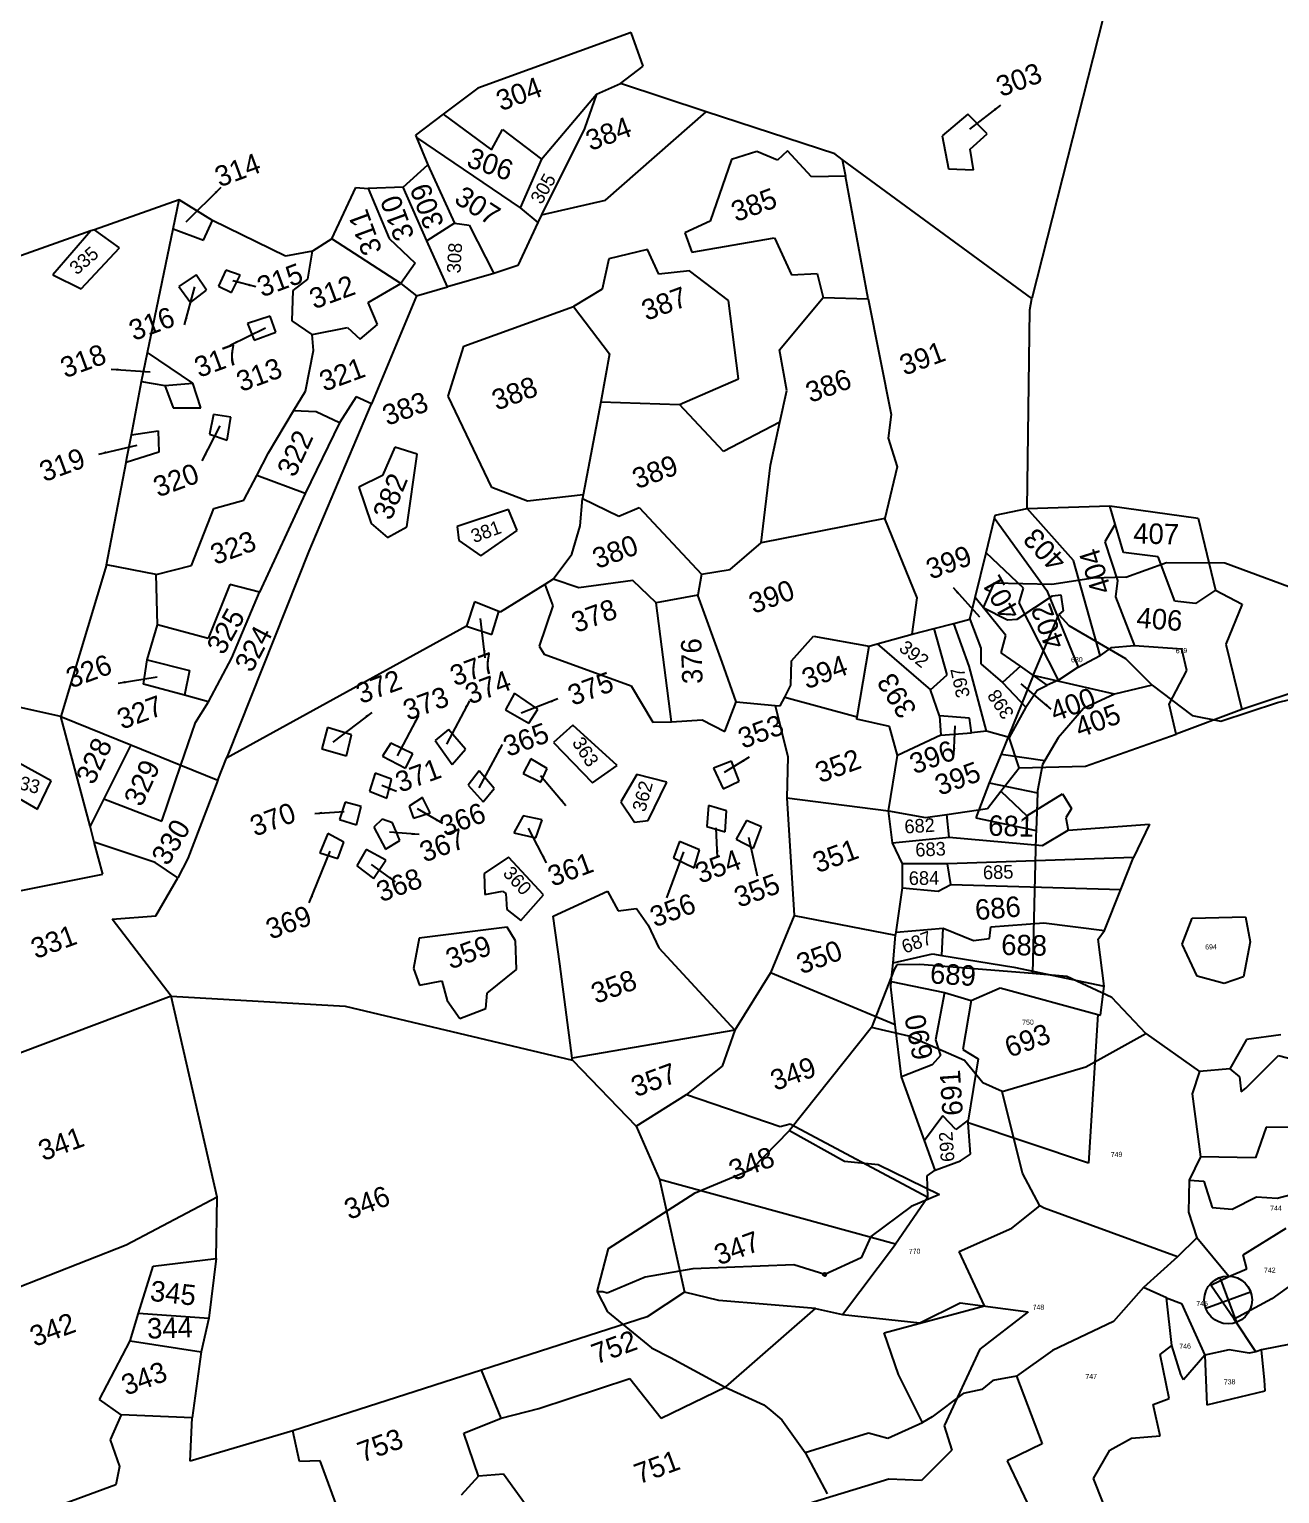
# Model space of a CAD drawing. Header units: metres. Extents: x 309869 to 314467, y 1921293 to 1923473.
# Drawn here: x 311754.5 to 312178.1, y 1922099.1 to 1922595.1 of the extents above; entities that cross this region are included whole.
import ezdxf

# ---------------------------------------------------------------- set-up
doc = ezdxf.new("R2010")
doc.units = ezdxf.units.M
doc.header["$LTSCALE"] = 0.3
doc.layers.get('0').update_dxf_attribs({"linetype": 'CONTINUOUS'})
for name, color, linetype in [('OTHERS', 1, 'CONTINUOUS'), ('POLY_PARCEL', 6, 'CONTINUOUS'), ('TEXT_PARCEL', 7, 'CONTINUOUS')]:
    doc.layers.add(name, color=color, linetype=linetype)
doc.styles.add('TEXT_MAP', font='')
doc.styles.get('TEXT_MAP').set_extended_font_data('Kruti Dev 050')
doc.dimstyles.get("Standard").update_dxf_attribs({"dimtxt": 0.18, "dimasz": 0.18, "dimexe": 0.18, "dimexo": 0.0625, "dimgap": 0.09, "dimtad": 0, "dimtih": 1, "dimtoh": 1, "dimdec": 4, "dimzin": 0, "dimdsep": 46, "dimtxsty": 'Standard', "dimcen": 0.09, "dimadec": 0, "dimazin": 0, "dimtfac": 1, "dimtdec": 4, "dimtofl": 0, "dimtmove": 0, "dimatfit": 3, "dimfxl": 1, "dimtolj": 1, "dimtzin": 0, "dimarcsym": 0})

msp = doc.modelspace()

# ---------------------------------------------------------------- linework, layer by layer
msp.add_circle((312023.98, 1922173.38), 0.566)
at = {"layer": 'OTHERS'}
for p, q in [((312157.8, 1922172.34), (312163.4, 1922157.14)), ((312153, 1922161.94), (312168.2, 1922167.54))]:
    msp.add_line(p, q, dxfattribs=at)
msp.add_circle((312160.6, 1922164.74), 8.1, dxfattribs=at)
at = {"layer": 'POLY_PARCEL'}
for p, q in [((312118.23, 1922598.98), (312094.11, 1922503.92)), ((311958.41, 1922593.99), (311906.41, 1922575.1)), ((311962.49, 1922582.54), (311958.41, 1922593.99)), ((311954.81, 1922576.72), (311962.49, 1922582.54)), ((311946.67, 1922573.09), (311954.81, 1922576.72)), ((311983.84, 1922567.18), (311954.81, 1922576.72)), ((311906.41, 1922575.1), (311894.74, 1922566.3)), ((311928.06, 1922551.11), (311946.67, 1922573.09)), ((311946.67, 1922573.09), (311942.59, 1922561.45)), ((311894.74, 1922566.3), (311885.34, 1922559.23)), ((311894.74, 1922566.3), (311911.06, 1922554.27)), ((311949.74, 1922537.23), (311983.84, 1922567.18)), ((312027.42, 1922552.85), (311983.84, 1922567.18)), ((312072.47, 1922566.36), (312063.73, 1922558.98)), ((312079, 1922559.63), (312072.47, 1922566.36)), ((311911.06, 1922554.27), (311914.75, 1922561.14)), ((311914.75, 1922561.14), (311928.06, 1922551.11)), ((311942.59, 1922561.45), (311927.99, 1922532.19)), ((311885.34, 1922559.23), (311885.68, 1922558.42)), ((311885.68, 1922558.42), (311889.52, 1922549.16)), ((311885.68, 1922558.42), (311920.81, 1922534.57)), ((312063.73, 1922558.98), (312065.86, 1922547.86)), ((312073.25, 1922554.51), (312079, 1922559.63)), ((311928.06, 1922551.11), (311920.81, 1922534.57)), ((312001.01, 1922553.71), (311992.35, 1922550.96)), ((312007.93, 1922550.78), (312001.01, 1922553.71)), ((312011.4, 1922553.89), (312007.93, 1922550.78)), ((312019.43, 1922545.1), (312011.4, 1922553.89)), ((312029.91, 1922551.02), (312027.42, 1922552.85)), ((312029.91, 1922551.02), (312031.01, 1922545.36)), ((312094.11, 1922503.92), (312029.91, 1922551.02)), ((312074.32, 1922547.51), (312073.25, 1922554.51)), ((311881.15, 1922541.56), (311889.52, 1922549.16)), ((311889.52, 1922549.16), (311898.54, 1922529.42)), ((311992.35, 1922550.96), (311985.14, 1922530.11)), ((312065.86, 1922547.86), (312074.32, 1922547.51)), ((311856.95, 1922524.16), (311865.15, 1922541.54)), ((311865.15, 1922541.54), (311869.33, 1922541.12)), ((311881.15, 1922541.56), (311869.33, 1922541.12)), ((311869.33, 1922541.12), (311876.39, 1922524.19)), ((311889.22, 1922523.42), (311881.15, 1922541.56)), ((312031.01, 1922545.36), (312019.43, 1922545.1)), ((312038.66, 1922503.8), (312031.01, 1922545.36)), ((311805.27, 1922537.31), (311776.56, 1922527.21)), ((311803.24, 1922527.49), (311805.27, 1922537.31)), ((311816.62, 1922530.35), (311805.27, 1922537.31)), ((311927.99, 1922532.19), (311949.74, 1922537.23)), ((311920.81, 1922534.57), (311926.72, 1922529.64)), ((311927.99, 1922532.19), (311926.72, 1922529.64)), ((311775.36, 1922526.78), (311715.98, 1922505.89)), ((311775.36, 1922526.78), (311762.44, 1922511.9)), ((311776.56, 1922527.21), (311775.36, 1922526.78)), ((311785.07, 1922521.09), (311776.56, 1922527.21)), ((311794.57, 1922485.64), (311803.24, 1922527.49)), ((311803.24, 1922527.49), (311813.52, 1922523.64)), ((311813.52, 1922523.64), (311816.62, 1922530.35)), ((311841.32, 1922518.23), (311816.62, 1922530.35)), ((311898.54, 1922529.42), (311889.22, 1922523.42)), ((311898.54, 1922529.42), (311903.54, 1922528.71)), ((311903.54, 1922528.71), (311911.91, 1922512.37)), ((311926.72, 1922529.64), (311919.99, 1922515.07)), ((311985.14, 1922530.11), (311976.57, 1922526.17)), ((311856.95, 1922524.16), (311850.49, 1922519.98)), ((311880.32, 1922508.94), (311856.95, 1922524.16)), ((311876.39, 1922524.19), (311885.22, 1922515.91)), ((311896.14, 1922507.86), (311889.22, 1922523.42)), ((311976.57, 1922526.17), (311978.9, 1922519.63)), ((311978.9, 1922519.63), (312006.98, 1922524.5)), ((312006.98, 1922524.5), (312012.75, 1922511.92)), ((311772.11, 1922507.2), (311785.07, 1922521.09)), ((311850.49, 1922519.98), (311841.32, 1922518.23)), ((311848.87, 1922510.46), (311850.49, 1922519.98)), ((311950.83, 1922517.29), (311948.51, 1922507.04)), ((311963.92, 1922520.55), (311950.83, 1922517.29)), ((311967.8, 1922512.15), (311963.92, 1922520.55)), ((311762.44, 1922511.9), (311772.11, 1922507.2)), ((311811.03, 1922511.9), (311805.13, 1922507.94)), ((311814.52, 1922506.72), (311811.03, 1922511.9)), ((311821.1, 1922513.55), (311818.55, 1922508.04)), ((311825.94, 1922511.8), (311821.1, 1922513.55)), ((311823.05, 1922505.89), (311825.94, 1922511.8)), ((311885.22, 1922515.91), (311880.32, 1922508.94)), ((311911.91, 1922512.37), (311896.14, 1922507.86)), ((311919.99, 1922515.07), (311911.91, 1922512.37)), ((311978.11, 1922513.25), (311967.8, 1922512.15)), ((311991.41, 1922503.18), (311978.11, 1922513.25)), ((312012.75, 1922511.92), (312021.38, 1922512.4)), ((312021.38, 1922512.4), (312023.44, 1922504.2)), ((311805.13, 1922507.94), (311809.15, 1922502.6)), ((311809.15, 1922502.6), (311814.52, 1922506.72)), ((311818.55, 1922508.04), (311823.05, 1922505.89)), ((311843.53, 1922496.3), (311843.85, 1922506.65)), ((311843.85, 1922506.65), (311848.87, 1922510.46)), ((311869.27, 1922502.58), (311880.32, 1922508.94)), ((311880.32, 1922508.94), (311885.72, 1922504.78)), ((311885.72, 1922504.78), (311896.14, 1922507.86)), ((311948.51, 1922507.04), (311938.82, 1922501.2)), ((311872.44, 1922495.15), (311869.27, 1922502.58)), ((311885.72, 1922504.78), (311870.43, 1922468.24)), ((311994.71, 1922476.73), (311991.41, 1922503.18)), ((312008.68, 1922486.57), (312023.44, 1922504.2)), ((312023.44, 1922504.2), (312038.66, 1922503.8)), ((312038.66, 1922503.8), (312046.5, 1922464.58)), ((312093.41, 1922500.04), (312094.11, 1922503.92)), ((311836.14, 1922497.87), (311828.39, 1922495.4)), ((311838.05, 1922492.54), (311836.14, 1922497.87)), ((311901.68, 1922487.77), (311938.82, 1922501.2)), ((311938.82, 1922501.2), (311951, 1922485.15)), ((312092.48, 1922432.8), (312093.41, 1922500.04)), ((311828.39, 1922495.4), (311830.66, 1922489.82)), ((311830.66, 1922489.82), (311838.05, 1922492.54)), ((311850.33, 1922491.73), (311843.53, 1922496.3)), ((311850.33, 1922491.73), (311862.32, 1922494.09)), ((311850.76, 1922486.29), (311850.33, 1922491.73)), ((311862.32, 1922494.09), (311866.61, 1922490.12)), ((311866.61, 1922490.12), (311872.44, 1922495.15)), ((311896.42, 1922470.86), (311901.68, 1922487.77)), ((312011.07, 1922472.75), (312008.68, 1922486.57)), ((311792.54, 1922475.84), (311794.57, 1922485.64)), ((311809.9, 1922475.2), (311794.57, 1922485.64)), ((311848.08, 1922472.57), (311850.76, 1922486.29)), ((311951, 1922485.15), (311948.09, 1922468.94)), ((311974.76, 1922467.98), (311994.71, 1922476.73)), ((311789.07, 1922457.76), (311792.54, 1922475.84)), ((311792.54, 1922475.84), (311800.46, 1922474.49)), ((311800.46, 1922474.49), (311809.9, 1922475.2)), ((311800.46, 1922474.49), (311803.27, 1922466.87)), ((311812.63, 1922466.86), (311809.9, 1922475.2)), ((311844.03, 1922465.81), (311848.08, 1922472.57)), ((312008.77, 1922462.08), (312011.07, 1922472.75)), ((311803.27, 1922466.87), (311812.63, 1922466.86)), ((311849.31, 1922418.37), (311870.43, 1922468.24)), ((311865.22, 1922470.56), (311859.6, 1922461.85)), ((311870.43, 1922468.24), (311865.22, 1922470.56)), ((311911.14, 1922439.91), (311896.42, 1922470.86)), ((311948.09, 1922468.94), (311942.11, 1922437.43)), ((311948.09, 1922468.94), (311974.76, 1922467.98)), ((311989.68, 1922452.07), (311974.76, 1922467.98)), ((311816.92, 1922464.64), (311815.58, 1922457.91)), ((311822.81, 1922463.69), (311816.92, 1922464.64)), ((311821.51, 1922455.94), (311822.81, 1922463.69)), ((311835.57, 1922451.69), (311844.03, 1922465.81)), ((311851.66, 1922465.51), (311844.03, 1922465.81)), ((311859.6, 1922461.85), (311847.9, 1922437.89)), ((311859.6, 1922461.85), (311851.66, 1922465.51)), ((312008.77, 1922462.08), (311989.68, 1922452.07)), ((312005.6, 1922447.41), (312008.77, 1922462.08)), ((312046.5, 1922464.58), (312045.5, 1922456.64)), ((311787.53, 1922449.78), (311789.07, 1922457.76)), ((311789.07, 1922457.76), (311798.16, 1922459.11)), ((311798.16, 1922459.11), (311798.39, 1922451.92)), ((311815.58, 1922457.91), (311821.51, 1922455.94)), ((311798.39, 1922451.92), (311787.27, 1922448.42)), ((311878.32, 1922453.56), (311874.18, 1922443.99)), ((311885.93, 1922451.2), (311878.32, 1922453.56)), ((312045.5, 1922456.64), (312048.5, 1922446.86)), ((311780.67, 1922413.69), (311787.27, 1922448.42)), ((311787.27, 1922448.42), (311787.53, 1922449.78)), ((311831.53, 1922443.94), (311835.57, 1922451.69)), ((311882.42, 1922426.62), (311885.93, 1922451.2)), ((312002.39, 1922421.16), (312005.6, 1922447.41)), ((312048.5, 1922446.86), (312044.36, 1922429.41)), ((311827.2, 1922435.65), (311831.53, 1922443.94)), ((311847.9, 1922437.89), (311831.53, 1922443.94)), ((311874.18, 1922443.99), (311866.14, 1922440.05)), ((311847.9, 1922437.89), (311832.49, 1922404.44)), ((311866.14, 1922440.05), (311870.3, 1922427.71)), ((311923.23, 1922435.23), (311911.14, 1922439.91)), ((311942.11, 1922437.43), (311923.23, 1922435.23)), ((311942.11, 1922437.43), (311941.87, 1922436.19)), ((311809.49, 1922413.51), (311817.04, 1922432.78)), ((311817.04, 1922432.78), (311827.2, 1922435.65)), ((311916.8, 1922432.49), (311899.48, 1922426.7)), ((311919.78, 1922425.28), (311916.8, 1922432.49)), ((311941.13, 1922426.86), (311941.87, 1922436.19)), ((311941.87, 1922436.19), (311954.26, 1922430.23)), ((311954.26, 1922430.23), (311961.05, 1922433.08)), ((311961.05, 1922433.08), (311982.18, 1922410.5)), ((312081.71, 1922430.55), (312092.48, 1922432.8)), ((312092.48, 1922432.8), (312120.5, 1922433.74)), ((312108.28, 1922415.19), (312092.48, 1922432.8)), ((312122.35, 1922427.44), (312120.5, 1922433.74)), ((312120.5, 1922433.74), (312150.43, 1922429.53)), ((311870.3, 1922427.71), (311875.85, 1922422.95)), ((312044.36, 1922429.41), (312002.39, 1922421.16)), ((312055.29, 1922402.52), (312044.36, 1922429.41)), ((312078.62, 1922417.78), (312081.45, 1922429.46)), ((312081.45, 1922429.46), (312081.71, 1922430.55)), ((312081.45, 1922429.46), (312099.17, 1922405.03)), ((312122.35, 1922427.44), (312118.89, 1922421.52)), ((312125.14, 1922417.88), (312122.35, 1922427.44)), ((312150.43, 1922429.53), (312156.31, 1922405.16)), ((311875.85, 1922422.95), (311882.42, 1922426.62)), ((311899.48, 1922426.7), (311900.06, 1922421.94)), ((311907.41, 1922416.73), (311919.78, 1922425.28)), ((311938.27, 1922417.37), (311941.13, 1922426.86)), ((311821.84, 1922349.38), (311849.31, 1922418.37)), ((311900.06, 1922421.94), (311907.41, 1922416.73)), ((311932.02, 1922408.8), (311938.27, 1922417.37)), ((311991.96, 1922412.1), (312002.39, 1922421.16)), ((312074.97, 1922402.69), (312078.62, 1922417.78)), ((312091.32, 1922405.75), (312078.62, 1922417.78)), ((312118.89, 1922421.52), (312123.14, 1922408.35)), ((312136.92, 1922416.36), (312125.14, 1922417.88)), ((311780.67, 1922413.69), (311765.2, 1922362.37)), ((311797.43, 1922410.42), (311780.67, 1922413.69)), ((311797.43, 1922410.42), (311809.49, 1922413.51)), ((312117.22, 1922382.99), (312108.28, 1922415.19)), ((312125.95, 1922409.49), (312139.72, 1922414.5)), ((312142.6, 1922401.4), (312136.92, 1922416.36)), ((312139.72, 1922414.5), (312159.44, 1922414.33)), ((312159.44, 1922414.33), (312217.16, 1922393.06)), ((311797.96, 1922393.34), (311797.43, 1922410.42)), ((311932.02, 1922408.8), (311929.18, 1922407.06)), ((311940.64, 1922405.97), (311932.02, 1922408.8)), ((311958.92, 1922408.36), (311940.64, 1922405.97)), ((311966.82, 1922400.81), (311958.92, 1922408.36)), ((311982.18, 1922410.5), (311980.98, 1922403.45)), ((311982.18, 1922410.5), (311991.96, 1922412.1)), ((312081.22, 1922407.47), (312077.65, 1922399.3)), ((312100.87, 1922407.09), (312081.22, 1922407.47)), ((312114.92, 1922409.14), (312100.87, 1922407.09)), ((312125.95, 1922409.49), (312114.92, 1922409.14)), ((312123.14, 1922408.35), (312122.49, 1922402.86)), ((312300.52, 1922409.92), (312165.2, 1922364.67)), ((311822.4, 1922407.02), (311815.09, 1922388.78)), ((311832.49, 1922404.44), (311822.4, 1922407.02)), ((311823.1, 1922382.26), (311832.49, 1922404.44)), ((311929.18, 1922407.06), (311913.96, 1922397.71)), ((311929.18, 1922407.06), (311931.85, 1922399.78)), ((311980.98, 1922403.45), (311966.82, 1922400.81)), ((311989.17, 1922380.74), (311980.98, 1922403.45)), ((312053.61, 1922390.26), (312055.29, 1922402.52)), ((312073.16, 1922395.25), (312074.97, 1922402.69)), ((312085.31, 1922389.76), (312074.97, 1922402.69)), ((312089.16, 1922395.26), (312101.15, 1922403.26)), ((312089.78, 1922400.79), (312091.32, 1922405.75)), ((312099.17, 1922405.03), (312109.86, 1922379.08)), ((312101.15, 1922403.26), (312103.94, 1922403.51)), ((312103.94, 1922403.51), (312104.78, 1922398.14)), ((312122.49, 1922402.86), (312128.94, 1922386.28)), ((312156.31, 1922405.16), (312149.54, 1922400.6)), ((312156.31, 1922405.16), (312165.32, 1922400.38)), ((311905.3, 1922401.2), (311902.6, 1922392.92)), ((311913.6, 1922397.86), (311905.3, 1922401.2)), ((311911.19, 1922390.09), (311913.6, 1922397.86)), ((311913.96, 1922397.71), (311913.6, 1922397.86)), ((311931.85, 1922399.78), (311927.17, 1922386.21)), ((311972.1, 1922360.58), (311966.82, 1922400.81)), ((312077.65, 1922399.3), (312085.92, 1922395.07)), ((312103.14, 1922374.62), (312089.78, 1922400.79)), ((312104.78, 1922398.14), (312103.28, 1922396.87)), ((312149.54, 1922400.6), (312142.6, 1922401.4)), ((312165.32, 1922400.38), (312159.8, 1922386.8)), ((311794.39, 1922381.48), (311797.96, 1922393.34)), ((311815.09, 1922388.78), (311797.96, 1922393.34)), ((311902.6, 1922392.92), (311821.36, 1922348.18)), ((311902.6, 1922392.92), (311911.19, 1922390.09)), ((312061.02, 1922392.15), (312067.69, 1922393.85)), ((312067.69, 1922393.85), (312073.16, 1922395.25)), ((312072.94, 1922379.34), (312067.69, 1922393.85)), ((312073.16, 1922395.25), (312076.79, 1922385.49)), ((312085.92, 1922395.07), (312089.16, 1922395.26)), ((312094.58, 1922376.22), (312103.28, 1922396.87)), ((312103.28, 1922396.87), (312106.62, 1922393.12)), ((312106.62, 1922393.12), (312125.86, 1922381.93)), ((312012.69, 1922381.22), (312020.1, 1922389.55)), ((312020.1, 1922389.55), (312039.02, 1922386.21)), ((312041.7, 1922386.95), (312053.61, 1922390.26)), ((312053.61, 1922390.26), (312061.02, 1922392.15)), ((312065.45, 1922376.49), (312061.02, 1922392.15)), ((312083.75, 1922383.93), (312085.31, 1922389.76)), ((311927.17, 1922386.21), (311928.87, 1922383.46)), ((311928.87, 1922383.46), (311958.42, 1922372.73)), ((312034.94, 1922362.27), (312039.02, 1922386.21)), ((312039.02, 1922386.21), (312041.7, 1922386.95)), ((312041.7, 1922386.95), (312059.82, 1922371.4)), ((312076.79, 1922385.49), (312076.85, 1922380.18)), ((312090.27, 1922379.34), (312083.75, 1922383.93)), ((312109.86, 1922379.08), (312117.22, 1922382.99)), ((312120.82, 1922385.61), (312117.22, 1922382.99)), ((312128.94, 1922386.28), (312120.82, 1922385.61)), ((312144.9, 1922385.1), (312128.94, 1922386.28)), ((312146.61, 1922377.89), (312144.9, 1922385.1)), ((312159.8, 1922386.8), (312165.2, 1922364.67)), ((311793.16, 1922373.31), (311794.39, 1922381.48)), ((311794.39, 1922381.48), (311808.78, 1922377.87)), ((311808.78, 1922377.87), (311807.05, 1922369.52)), ((311815.18, 1922367.3), (311823.1, 1922382.26)), ((311994.01, 1922367.26), (311989.17, 1922380.74)), ((312012.51, 1922372.9), (312012.69, 1922381.22)), ((312078.79, 1922357.37), (312072.94, 1922379.34)), ((312076.85, 1922380.18), (312084.12, 1922373.81)), ((312090.27, 1922379.34), (312084.12, 1922373.81)), ((312099.35, 1922372.96), (312090.27, 1922379.34)), ((312109.86, 1922379.08), (312103.14, 1922374.62)), ((312125.86, 1922381.93), (312134.88, 1922372.99)), ((312140.61, 1922366.55), (312146.61, 1922377.89)), ((311807.05, 1922369.52), (311793.16, 1922373.31)), ((311958.42, 1922372.73), (311965.75, 1922360.47)), ((312010.4, 1922368.87), (312012.51, 1922372.9)), ((312059.82, 1922371.4), (312065.45, 1922376.49)), ((312094.58, 1922376.22), (312083.74, 1922349.61)), ((312084.12, 1922373.81), (312092.11, 1922365.47)), ((312122.09, 1922369.89), (312094.58, 1922376.22)), ((312095.92, 1922371.27), (312099.35, 1922372.96)), ((312103.14, 1922374.62), (312099.35, 1922372.96)), ((312134.88, 1922372.99), (312122.09, 1922369.89)), ((312134.88, 1922372.99), (312148.44, 1922362.64)), ((311815.18, 1922367.3), (311807.05, 1922369.52)), ((311918.85, 1922370.27), (311915.85, 1922364.55)), ((311926.8, 1922364.8), (311918.85, 1922370.27)), ((312008.88, 1922365.97), (312010.4, 1922368.87)), ((312010.4, 1922368.87), (312034.94, 1922362.27)), ((312062.81, 1922362.59), (312059.82, 1922371.4)), ((312092.11, 1922365.47), (312095.92, 1922371.27)), ((312122.09, 1922369.89), (312111.62, 1922365.09)), ((312177.34, 1922367.04), (312192.88, 1922370.92)), ((311765.2, 1922362.37), (311742.64, 1922367.3)), ((311810.81, 1922360.26), (311815.18, 1922367.3)), ((311915.85, 1922364.55), (311923.77, 1922360.06)), ((311923.77, 1922360.06), (311926.8, 1922364.8)), ((311990.12, 1922357.29), (311994.01, 1922367.26)), ((311994.01, 1922367.26), (312007.17, 1922366.12)), ((312007.17, 1922366.12), (312011.42, 1922348.73)), ((312007.17, 1922366.12), (312008.88, 1922365.97)), ((312062.81, 1922362.59), (312063.32, 1922356.06)), ((312073.02, 1922361.79), (312062.81, 1922362.59)), ((312092.11, 1922365.47), (312086.49, 1922355.21)), ((312111.62, 1922365.09), (312103.07, 1922355.13)), ((312142.98, 1922356.39), (312140.61, 1922366.55)), ((312165.2, 1922364.67), (312142.98, 1922356.39)), ((312148.44, 1922362.64), (312158.19, 1922360.78)), ((312158.19, 1922360.78), (312177.34, 1922367.04)), ((311765.2, 1922362.37), (311788.92, 1922352.75)), ((311775.07, 1922325.21), (311765.2, 1922362.37)), ((311805.83, 1922345.89), (311810.81, 1922360.26)), ((311855.54, 1922358.61), (311853.58, 1922351.38)), ((311863.67, 1922356.13), (311855.54, 1922358.61)), ((311896.53, 1922357.92), (311891.94, 1922354.26)), ((311902.26, 1922351.31), (311896.53, 1922357.92)), ((311938.67, 1922359.46), (311932.09, 1922353.58)), ((311953.63, 1922345.71), (311938.67, 1922359.46)), ((311965.75, 1922360.47), (311972.1, 1922360.58)), ((311972.1, 1922360.58), (311982.43, 1922361.21)), ((311982.43, 1922361.21), (311990.12, 1922357.29)), ((312034.79, 1922361.4), (312034.94, 1922362.27)), ((312045.87, 1922358.93), (312034.79, 1922361.4)), ((312048.64, 1922349.1), (312045.87, 1922358.93)), ((312073.64, 1922356.85), (312073.02, 1922361.79)), ((311788.92, 1922352.75), (311779.73, 1922334.47)), ((311788.92, 1922352.75), (311805.83, 1922345.89)), ((311862.01, 1922349), (311863.67, 1922356.13)), ((311876.95, 1922353.34), (311874.15, 1922348.85)), ((311884.4, 1922349.67), (311876.95, 1922353.34)), ((311891.94, 1922354.26), (311897.78, 1922346.03)), ((311932.09, 1922353.58), (311945.25, 1922339.82)), ((312063.32, 1922356.06), (312048.64, 1922349.1)), ((312063.32, 1922356.06), (312073.64, 1922356.85)), ((312078.79, 1922357.37), (312073.64, 1922356.85)), ((312086.49, 1922355.21), (312078.79, 1922357.37)), ((312089.83, 1922344.98), (312086.49, 1922355.21)), ((312103.07, 1922355.13), (312098.55, 1922347.47)), ((312112.24, 1922345.49), (312142.98, 1922356.39)), ((311818.38, 1922340.8), (311821.36, 1922348.18)), ((311821.36, 1922348.18), (311821.84, 1922349.38)), ((311853.58, 1922351.38), (311862.01, 1922349)), ((311874.15, 1922348.85), (311881.91, 1922344.79)), ((311881.91, 1922344.79), (311884.4, 1922349.67)), ((311897.78, 1922346.03), (311902.26, 1922351.31)), ((311924.44, 1922347.96), (311921.8, 1922343.03)), ((311929.92, 1922344.71), (311924.44, 1922347.96)), ((312011.42, 1922348.73), (312011.14, 1922334.76)), ((312045.53, 1922330.38), (312048.64, 1922349.1)), ((312083.74, 1922349.61), (312079.61, 1922339.82)), ((312083.74, 1922349.61), (312098.55, 1922347.47)), ((311761.94, 1922340.54), (311750.83, 1922346.62)), ((311799.37, 1922326.84), (311805.83, 1922345.89)), ((311805.83, 1922345.89), (311818.38, 1922340.8)), ((311871.64, 1922343.15), (311869.77, 1922337.03)), ((311877.18, 1922341.08), (311871.64, 1922343.15)), ((311906.94, 1922343.98), (311903.13, 1922339.11)), ((311911.98, 1922337.93), (311906.94, 1922343.98)), ((311921.8, 1922343.03), (311927.81, 1922340.14)), ((311927.81, 1922340.14), (311929.92, 1922344.71)), ((311945.25, 1922339.82), (311953.63, 1922345.71)), ((311992.37, 1922347.2), (311986.24, 1922344.8)), ((311986.24, 1922344.8), (311989.52, 1922337.85)), ((311995, 1922340.45), (311992.37, 1922347.2)), ((312083.66, 1922337.1), (312089.83, 1922344.98)), ((312089.83, 1922344.98), (312112.24, 1922345.49)), ((312097.77, 1922346.14), (312096.05, 1922337.16)), ((312098.55, 1922347.47), (312097.77, 1922346.14)), ((311744.88, 1922338.17), (311757.25, 1922330.97)), ((311757.25, 1922330.97), (311761.94, 1922340.54)), ((311818.38, 1922340.8), (311808.16, 1922314.21)), ((311875.57, 1922334.72), (311877.18, 1922341.08)), ((311903.13, 1922339.11), (311908.2, 1922333.41)), ((311908.2, 1922333.41), (311911.98, 1922337.93)), ((311960.26, 1922342.65), (311954.94, 1922333.4)), ((311970.5, 1922340.14), (311960.26, 1922342.65)), ((311964.15, 1922327.07), (311970.5, 1922340.14)), ((311989.52, 1922337.85), (311995, 1922340.45)), ((312079.61, 1922339.82), (312075.14, 1922328.06)), ((312079.61, 1922339.82), (312096.02, 1922336.46)), ((311779.73, 1922334.47), (311775.07, 1922325.21)), ((311779.73, 1922334.47), (311799.37, 1922326.84)), ((311861.56, 1922333.34), (311859.59, 1922327.51)), ((311866.9, 1922331.85), (311861.56, 1922333.34)), ((311869.77, 1922337.03), (311875.57, 1922334.72)), ((311887.7, 1922334.91), (311883.19, 1922331.93)), ((311890.26, 1922329.76), (311887.7, 1922334.91)), ((311954.94, 1922333.4), (311959.49, 1922326.5)), ((312011.14, 1922334.76), (312013.65, 1922294.89)), ((312011.14, 1922334.76), (312045.53, 1922330.38)), ((312079.04, 1922331.19), (312083.66, 1922337.1)), ((312083.66, 1922337.1), (312092.4, 1922328.71)), ((312092.4, 1922328.71), (312104.52, 1922336.15)), ((312096.02, 1922336.46), (312095.55, 1922323.73)), ((312096.05, 1922337.16), (312096.02, 1922336.46)), ((312104.52, 1922336.15), (312107.51, 1922331.21)), ((311865.37, 1922325.69), (311866.9, 1922331.85)), ((311883.19, 1922331.93), (311884.69, 1922327.87)), ((311884.69, 1922327.87), (311890.26, 1922329.76)), ((311921.81, 1922328.71), (311918.66, 1922322.93)), ((311928.26, 1922327.3), (311921.81, 1922328.71)), ((311984.59, 1922332.18), (311984.05, 1922325.12)), ((311990.68, 1922330.42), (311984.59, 1922332.18)), ((311990.18, 1922323.23), (311990.68, 1922330.42)), ((312046.93, 1922319.59), (312045.53, 1922330.38)), ((312045.53, 1922330.38), (312058.09, 1922328.12)), ((312058.09, 1922328.12), (312065.33, 1922329.18)), ((312065.33, 1922329.18), (312079.04, 1922331.19)), ((312066.09, 1922321.45), (312065.33, 1922329.18)), ((312075.14, 1922328.06), (312095.55, 1922323.73)), ((312107.51, 1922331.21), (312105.59, 1922328.06)), ((312105.59, 1922328.06), (312106.41, 1922323.81)), ((311776.5, 1922319.79), (311775.07, 1922325.21)), ((311859.59, 1922327.51), (311865.37, 1922325.69)), ((311874.08, 1922327.58), (311871.27, 1922324.9)), ((311871.27, 1922324.9), (311875.17, 1922317.44)), ((311877.49, 1922326.37), (311874.08, 1922327.58)), ((311880.03, 1922320.39), (311877.49, 1922326.37)), ((311918.66, 1922322.93), (311926.05, 1922321.21)), ((311926.05, 1922321.21), (311928.26, 1922327.3)), ((311959.49, 1922326.5), (311964.15, 1922327.07)), ((311984.05, 1922325.12), (311990.18, 1922323.23)), ((311997.5, 1922327.07), (311993.96, 1922320.76)), ((312002.58, 1922324.94), (311997.5, 1922327.07)), ((311999.78, 1922317.76), (312002.58, 1922324.94)), ((312095.55, 1922323.73), (312095.49, 1922321.92)), ((312097.69, 1922318.68), (312106.41, 1922323.81)), ((312106.41, 1922323.81), (312134.02, 1922325.82)), ((312134.02, 1922325.82), (312128.5, 1922314.56)), ((311797.1, 1922312.87), (311776.5, 1922319.79)), ((311779.4, 1922308.9), (311776.5, 1922319.79)), ((311855.58, 1922322.74), (311852.9, 1922316.15)), ((311861.1, 1922319.83), (311855.58, 1922322.74)), ((311859.02, 1922314.29), (311861.1, 1922319.83)), ((311875.17, 1922317.44), (311880.03, 1922320.39)), ((311974.78, 1922319.98), (311972.78, 1922314.53)), ((311981.53, 1922317.18), (311974.78, 1922319.98)), ((311993.96, 1922320.76), (311999.78, 1922317.76)), ((312046.93, 1922319.59), (312066.09, 1922321.45)), ((312050.31, 1922312.45), (312046.93, 1922319.59)), ((312066.09, 1922321.45), (312097.69, 1922318.68)), ((312095.49, 1922321.92), (312094.31, 1922275.35)), ((311808.16, 1922314.21), (311804.77, 1922307.68)), ((311852.9, 1922316.15), (311859.02, 1922314.29)), ((311868.62, 1922317.33), (311865.42, 1922311.71)), ((311875.24, 1922313.68), (311868.62, 1922317.33)), ((311871.08, 1922307.53), (311875.24, 1922313.68)), ((311916.86, 1922314.69), (311908.64, 1922309.19)), ((311928.64, 1922301.91), (311916.86, 1922314.69)), ((311972.78, 1922314.53), (311979.77, 1922311.1)), ((311979.77, 1922311.1), (311981.53, 1922317.18)), ((312128.5, 1922314.56), (312065.49, 1922312.43)), ((312124.23, 1922303.77), (312128.5, 1922314.56)), ((311742.41, 1922301.52), (311779.4, 1922308.9)), ((311804.77, 1922307.68), (311797.1, 1922312.87)), ((311865.42, 1922311.71), (311871.08, 1922307.53)), ((311908.64, 1922309.19), (311908.81, 1922302.01)), ((312050.28, 1922304.36), (312050.31, 1922312.45)), ((312065.49, 1922312.43), (312050.31, 1922312.45)), ((312066.68, 1922305.46), (312065.49, 1922312.43)), ((311797.32, 1922294.79), (311804.77, 1922307.68)), ((311908.81, 1922302.01), (311914.76, 1922303.14)), ((311914.76, 1922303.14), (311915.94, 1922302.34)), ((311931.93, 1922294.76), (311950.38, 1922303.21)), ((311950.38, 1922303.21), (311953.95, 1922296.49)), ((312048.11, 1922289.35), (312050.28, 1922304.36)), ((312050.28, 1922304.36), (312062.4, 1922303.24)), ((312062.4, 1922303.24), (312066.68, 1922305.46)), ((312066.68, 1922305.46), (312124.23, 1922303.77)), ((312118.71, 1922289.86), (312124.23, 1922303.77)), ((311915.94, 1922302.34), (311916.31, 1922297.01)), ((311921.04, 1922293.28), (311928.64, 1922301.91)), ((311782.6, 1922293.74), (311797.32, 1922294.79)), ((311802.55, 1922267.62), (311782.6, 1922293.74)), ((311916.31, 1922297.01), (311921.04, 1922293.28)), ((311934.17, 1922278.52), (311931.93, 1922294.76)), ((311953.95, 1922296.49), (311960.21, 1922297.34)), ((311960.21, 1922297.34), (311964.13, 1922291.67)), ((312013.65, 1922294.89), (312005.53, 1922275.54)), ((312013.65, 1922294.89), (312047.95, 1922288.24)), ((312144.99, 1922285.25), (312148.47, 1922294)), ((312148.47, 1922294), (312166.53, 1922294.51)), ((312166.53, 1922294.51), (312168.03, 1922285.97)), ((311916.38, 1922290.97), (311886.57, 1922287.22)), ((311919.25, 1922286.34), (311916.38, 1922290.97)), ((311964.13, 1922291.67), (311967.79, 1922283.98)), ((312047.09, 1922278.96), (312047.95, 1922288.24)), ((312047.95, 1922288.24), (312048.11, 1922289.35)), ((312048.11, 1922289.35), (312064.05, 1922290.71)), ((312063.67, 1922281.45), (312064.05, 1922290.71)), ((312064.05, 1922290.71), (312074.33, 1922286.44)), ((312079.79, 1922287.18), (312080.23, 1922291.16)), ((312080.23, 1922291.16), (312098.22, 1922292.48)), ((312098.22, 1922292.48), (312118.71, 1922289.86)), ((312116.6, 1922286.96), (312118.71, 1922289.86)), ((311886.57, 1922287.22), (311884.66, 1922276.95)), ((311919.59, 1922276.64), (311919.25, 1922286.34)), ((311967.79, 1922283.98), (311993.49, 1922256.13)), ((312074.33, 1922286.44), (312079.79, 1922287.18)), ((312118.67, 1922270.97), (312116.6, 1922286.96)), ((312150.11, 1922274.42), (312144.99, 1922285.25)), ((312168.03, 1922285.97), (312165.86, 1922274.16)), ((311938.4, 1922246.67), (311934.17, 1922278.52)), ((312046.5, 1922272.58), (312047.09, 1922278.96)), ((312047.09, 1922278.96), (312060.48, 1922281.97)), ((312048.42, 1922278.22), (312047.53, 1922276.6)), ((312056.13, 1922278.37), (312048.42, 1922278.22)), ((312094.31, 1922275.35), (312056.13, 1922278.37)), ((312060.48, 1922281.97), (312063.67, 1922281.45)), ((312063.67, 1922281.45), (312088.03, 1922277.49)), ((311884.66, 1922276.95), (311886.71, 1922271.38)), ((311909.58, 1922268.69), (311919.59, 1922276.64)), ((312005.53, 1922275.54), (311993.49, 1922256.13)), ((312047.84, 1922257.92), (312005.53, 1922275.54)), ((312047.53, 1922276.6), (312039.84, 1922257.02)), ((312088.03, 1922277.49), (312118.67, 1922270.97)), ((312106, 1922274.29), (312094.31, 1922275.35)), ((312121.2, 1922267.18), (312106, 1922274.29)), ((312159.21, 1922271.95), (312150.11, 1922274.42)), ((312165.86, 1922274.16), (312159.21, 1922271.95)), ((311886.71, 1922271.38), (311894.2, 1922272.84)), ((311894.2, 1922272.84), (311896.02, 1922266.14)), ((311909.17, 1922263.49), (311909.58, 1922268.69)), ((312046.33, 1922270.81), (312046.5, 1922272.58)), ((312047.84, 1922257.92), (312046.33, 1922270.81)), ((312046.5, 1922272.58), (312064.48, 1922268.81)), ((312064.48, 1922268.81), (312061.45, 1922252.85)), ((312064.48, 1922268.81), (312073.51, 1922266.2)), ((312073.51, 1922266.2), (312083.4, 1922270.48)), ((312083.4, 1922270.48), (312116.45, 1922261.43)), ((312117.4, 1922261.17), (312118.67, 1922270.97)), ((311802.55, 1922267.62), (311751.32, 1922248.34)), ((311802.55, 1922267.62), (311861.5, 1922264.24)), ((311818.16, 1922199.5), (311802.55, 1922267.62)), ((311861.5, 1922264.24), (311938.49, 1922245.99)), ((311896.02, 1922266.14), (311900.32, 1922260.1)), ((311900.32, 1922260.1), (311909.17, 1922263.49)), ((312073.51, 1922266.2), (312070.71, 1922249.6)), ((312132.76, 1922255), (312121.2, 1922267.18)), ((312116.45, 1922261.43), (312113.32, 1922211.07)), ((312116.45, 1922261.43), (312117.4, 1922261.17)), ((311993.49, 1922256.13), (311938.4, 1922246.67)), ((311993.49, 1922256.13), (311989.21, 1922243.97)), ((312039.84, 1922257.02), (312011.99, 1922222.09)), ((312052.4, 1922254.08), (312039.84, 1922257.02)), ((312049.96, 1922240.26), (312047.84, 1922257.92)), ((312071.35, 1922245.79), (312052.4, 1922254.08)), ((312112.45, 1922243.72), (312132.76, 1922255)), ((312132.76, 1922255), (312150.9, 1922242.11)), ((312178.41, 1922254.54), (312166.83, 1922252.93)), ((312061.45, 1922252.85), (312063.19, 1922247.55)), ((312070.71, 1922249.6), (312075.92, 1922246.42)), ((312166.83, 1922252.93), (312161.21, 1922242.97)), ((311938.49, 1922245.99), (311938.4, 1922246.67)), ((311938.49, 1922245.99), (311960.06, 1922223.64)), ((311989.21, 1922243.97), (311977.14, 1922234.32)), ((312060.33, 1922244.38), (312049.96, 1922240.26)), ((312063.19, 1922247.55), (312060.33, 1922244.38)), ((312077.53, 1922238.31), (312071.35, 1922245.79)), ((312075.92, 1922246.42), (312072.53, 1922225.67)), ((312084.05, 1922235.38), (312112.45, 1922243.72)), ((312166.59, 1922236.43), (312177.69, 1922247.57)), ((312177.69, 1922247.57), (312219.11, 1922236.58)), ((312057.77, 1922218.74), (312049.96, 1922240.26)), ((312150.9, 1922242.11), (312148.44, 1922234.51)), ((312161.21, 1922242.97), (312150.9, 1922242.11)), ((312161.21, 1922242.97), (312164.43, 1922240.3)), ((312164.43, 1922240.3), (312165.04, 1922235.22)), ((311960.06, 1922223.64), (311977.14, 1922234.32)), ((311977.14, 1922234.32), (312008.83, 1922223.46)), ((312084.05, 1922235.38), (312077.53, 1922238.31)), ((312090.91, 1922207.69), (312084.05, 1922235.38)), ((312148.44, 1922234.51), (312151.3, 1922213.21)), ((312165.04, 1922235.22), (312166.59, 1922236.43)), ((312008.83, 1922223.46), (312012.21, 1922224.43)), ((312012.21, 1922224.43), (312058.92, 1922199.58)), ((312063.91, 1922227.15), (312057.77, 1922218.74)), ((312068.41, 1922222.45), (312063.91, 1922227.15)), ((312072.53, 1922225.67), (312068.41, 1922222.45)), ((312072.6, 1922224.68), (312072.53, 1922225.67)), ((312113.32, 1922211.07), (312072.6, 1922224.68)), ((312073.39, 1922214.11), (312072.6, 1922224.68)), ((311960.06, 1922223.64), (311968, 1922205.58)), ((311999.25, 1922209), (312011.99, 1922222.09)), ((312011.99, 1922222.09), (312030.65, 1922211.74)), ((312061.41, 1922208.71), (312057.77, 1922218.74)), ((312173.5, 1922223.22), (312169.91, 1922212.83)), ((312191.84, 1922223.06), (312173.5, 1922223.22)), ((312070, 1922211.8), (312073.39, 1922214.11)), ((311980.04, 1922201), (311999.25, 1922209)), ((312030.65, 1922211.74), (312042.05, 1922210.57)), ((312042.05, 1922210.57), (312062.87, 1922200.42)), ((312061.41, 1922208.71), (312070, 1922211.8)), ((312151.3, 1922213.21), (312147.46, 1922205.34)), ((312169.91, 1922212.83), (312151.3, 1922213.21)), ((312047.98, 1922183.68), (311968, 1922205.58)), ((311968, 1922205.58), (311976.4, 1922167.43)), ((312058.65, 1922206.78), (312061.41, 1922208.71)), ((312058.92, 1922199.58), (312058.65, 1922206.78)), ((312096.77, 1922196.67), (312090.91, 1922207.69)), ((312147.46, 1922205.34), (312147.17, 1922194.49)), ((312147.46, 1922205.34), (312152.38, 1922204.97)), ((312152.38, 1922204.97), (312155.22, 1922196.02)), ((311818.16, 1922199.5), (311787.27, 1922183.28)), ((311817.81, 1922178.73), (311818.16, 1922199.5)), ((311950.74, 1922182.22), (311980.04, 1922201)), ((312058.92, 1922199.58), (312047.98, 1922183.68)), ((312062.87, 1922200.42), (312053.24, 1922196.43)), ((312162, 1922195.5), (312170.27, 1922199.62)), ((312170.27, 1922199.62), (312177.2, 1922199.26)), ((312177.2, 1922199.26), (312181.99, 1922200.47)), ((312053.24, 1922196.43), (312039.62, 1922186.27)), ((312087.38, 1922189.03), (312096.77, 1922196.67)), ((312098.28, 1922195.8), (312096.77, 1922196.67)), ((312143.46, 1922179.34), (312098.28, 1922195.8)), ((312147.17, 1922194.49), (312149.98, 1922185.76)), ((312155.22, 1922196.02), (312162, 1922195.5)), ((312069.49, 1922181.11), (312087.38, 1922189.03)), ((312165.7, 1922180.03), (312180.31, 1922189.09)), ((312039.62, 1922186.27), (312036.33, 1922179.01)), ((312149.98, 1922185.76), (312143.46, 1922179.34)), ((312160.79, 1922172.69), (312149.98, 1922185.76)), ((311787.27, 1922183.28), (311747.72, 1922167.71)), ((311946.85, 1922167.45), (311950.74, 1922182.22)), ((312030.01, 1922159.81), (312047.98, 1922183.68)), ((312078.1, 1922162.74), (312069.49, 1922181.11)), ((312143.46, 1922179.34), (312131.99, 1922168.99)), ((312166.94, 1922175.28), (312165.7, 1922180.03)), ((311791.5, 1922160.24), (311796.41, 1922176.18)), ((311796.41, 1922176.18), (311817.81, 1922178.73)), ((311817.81, 1922178.73), (311815.27, 1922158.54)), ((311979.31, 1922175.31), (311963.09, 1922172.5)), ((312013.5, 1922176.66), (311979.31, 1922175.31)), ((312023.98, 1922173.38), (312013.5, 1922176.66)), ((312036.33, 1922179.01), (312023.98, 1922173.38)), ((312160.79, 1922172.69), (312166.94, 1922175.28)), ((311963.09, 1922172.5), (311950.28, 1922167.09)), ((312154.8, 1922169.74), (312160.79, 1922172.69)), ((312162.66, 1922158.28), (312154.8, 1922169.74)), ((312185.15, 1922172.16), (312175.39, 1922165.16)), ((311948.75, 1922167.46), (311946.85, 1922167.45)), ((311946.85, 1922167.45), (311950.4, 1922160.72)), ((311950.28, 1922167.09), (311948.75, 1922167.46)), ((311976.4, 1922167.43), (311963.86, 1922159.06)), ((311988.04, 1922164.6), (311976.4, 1922167.43)), ((312020.83, 1922161.9), (311988.04, 1922164.6)), ((312131.99, 1922168.99), (312121.73, 1922157.39)), ((312139.77, 1922165.46), (312131.99, 1922168.99)), ((312139.77, 1922165.46), (312144.81, 1922163.55)), ((312141.49, 1922149.32), (312139.77, 1922165.46)), ((312175.39, 1922165.16), (312162.66, 1922158.28)), ((311788.62, 1922150.89), (311791.5, 1922160.24)), ((311791.5, 1922160.24), (311815.27, 1922158.54)), ((311950.4, 1922160.72), (311965.23, 1922148.57)), ((311990.41, 1922135.36), (312020.83, 1922161.9)), ((312020.83, 1922161.9), (312030.01, 1922159.81)), ((312030.01, 1922159.81), (312056.17, 1922156.96)), ((312044.1, 1922153.58), (312078.1, 1922162.74)), ((312056.17, 1922156.96), (312069.84, 1922163.76)), ((312069.84, 1922163.76), (312092.88, 1922160.75)), ((312092.88, 1922160.75), (312076.51, 1922148.08)), ((312144.81, 1922163.55), (312152.67, 1922146.03)), ((311815.27, 1922158.54), (311812.75, 1922147.14)), ((311963.86, 1922159.06), (311907.69, 1922140.91)), ((312121.73, 1922157.39), (312101.08, 1922147.63)), ((312170.02, 1922147.12), (312162.66, 1922158.28)), ((311778.27, 1922130.97), (311788.62, 1922150.89)), ((311788.62, 1922150.89), (311812.75, 1922147.14)), ((312048.92, 1922139.47), (312044.1, 1922153.58)), ((312137.64, 1922146.23), (312141.49, 1922149.32)), ((312144.58, 1922139.53), (312141.49, 1922149.32)), ((312181.72, 1922149.8), (312171.88, 1922147.82)), ((311812.75, 1922147.14), (311809.68, 1922124.87)), ((311965.23, 1922148.57), (311971.69, 1922145.27)), ((311971.69, 1922145.27), (311990.24, 1922135.18)), ((312076.51, 1922148.08), (312064.36, 1922122.14)), ((312101.08, 1922147.63), (312088.91, 1922138.94)), ((312140.65, 1922131.34), (312137.64, 1922146.23)), ((312152.67, 1922146.03), (312145.49, 1922137.67)), ((312160.93, 1922147.81), (312152.67, 1922146.03)), ((312152.67, 1922146.03), (312153.38, 1922129.26)), ((312167.73, 1922146.7), (312160.93, 1922147.81)), ((312170.02, 1922147.12), (312167.73, 1922146.7)), ((312171.88, 1922147.82), (312170.02, 1922147.12)), ((312172.9, 1922137.62), (312171.88, 1922147.82)), ((311907.69, 1922140.91), (311843.75, 1922120.44)), ((311914.33, 1922124.65), (311907.69, 1922140.91)), ((312057.07, 1922123.29), (312048.92, 1922139.47)), ((312145.49, 1922137.67), (312144.58, 1922139.53)), ((311927.08, 1922127.98), (311957.95, 1922138.18)), ((311957.95, 1922138.18), (311968.56, 1922124.75)), ((311968.56, 1922124.75), (311990.41, 1922135.36)), ((311990.24, 1922135.18), (312003.28, 1922129.17)), ((312077.2, 1922134.38), (312070.86, 1922133.06)), ((312080.95, 1922137.47), (312077.2, 1922134.38)), ((312088.91, 1922138.94), (312080.95, 1922137.47)), ((312088.91, 1922138.94), (312097.62, 1922116.05)), ((312173.14, 1922133.91), (312172.9, 1922137.62)), ((311785.59, 1922125.87), (311778.27, 1922130.97)), ((312070.86, 1922133.06), (312060.31, 1922125.12)), ((312135.25, 1922129.33), (312140.65, 1922131.34)), ((312153.38, 1922129.26), (312173.14, 1922133.91)), ((311785.59, 1922125.87), (311781.92, 1922117.31)), ((311809.68, 1922124.87), (311785.59, 1922125.87)), ((311808.97, 1922110.19), (311809.68, 1922124.87)), ((311901.74, 1922119.65), (311914.33, 1922124.65)), ((311914.33, 1922124.65), (311927.08, 1922127.98)), ((312003.28, 1922129.17), (312005.67, 1922127.33)), ((312005.67, 1922127.33), (312009.44, 1922124.11)), ((312060.31, 1922125.12), (312057.07, 1922123.29)), ((312137.59, 1922118.75), (312135.25, 1922129.33)), ((311843.75, 1922120.44), (311808.97, 1922110.19)), ((311846.01, 1922110.02), (311843.75, 1922120.44)), ((311906.68, 1922105.03), (311901.74, 1922119.65)), ((312009.44, 1922124.11), (312017.31, 1922113.13)), ((312017.31, 1922113.13), (312038.74, 1922119.79)), ((312038.74, 1922119.79), (312045.38, 1922117.98)), ((312045.38, 1922117.98), (312057.07, 1922123.29)), ((312064.36, 1922122.14), (312066.98, 1922113.81)), ((311781.92, 1922117.31), (311785.02, 1922108.37)), ((312097.62, 1922116.05), (312085.79, 1922110.22)), ((312120.59, 1922113.86), (312127.88, 1922117.95)), ((312127.88, 1922117.95), (312137.59, 1922118.75)), ((311853.05, 1922110.24), (311846.01, 1922110.02)), ((311859.97, 1922091.46), (311853.05, 1922110.24)), ((312017.31, 1922113.13), (312024.74, 1922099.07)), ((312066.98, 1922113.81), (312056.78, 1922103.63)), ((312085.79, 1922110.22), (312095.02, 1922090.8)), ((312114.97, 1922104.31), (312120.59, 1922113.86)), ((311785.02, 1922108.37), (311783.86, 1922102.12)), ((311906.68, 1922105.03), (311900.84, 1922098.62)), ((311915.11, 1922105.76), (311906.68, 1922105.03)), ((311929.45, 1922086.07), (311915.11, 1922105.76)), ((311783.86, 1922102.12), (311754.66, 1922091.37)), ((312045.65, 1922104.07), (312010.61, 1922093.36)), ((312056.78, 1922103.63), (312045.65, 1922104.07)), ((312122.02, 1922086.57), (312114.97, 1922104.31))]:
    msp.add_line(p, q, dxfattribs=at)

# ---------------------------------------------------------------- texts
at = {"layer": 'TEXT_PARCEL', "style": 'TEXT_MAP'}
for s, height, rotation, p in [('303', 6.94, 20.2354, (312083.66, 1922572.08)), ('304', 6.94, 20.2354, (311914.27, 1922567.28)), ('384', 6.94, 20.2354, (311944.6, 1922553.81)), ('314', 6.94, 20.2354, (311818.96, 1922541.5)), ('306', 6.94, 340.9789, (311902.23, 1922548.69)), ('305', 4.627, 60.3378, (311928.01, 1922535.5)), ('309', 6.94, 110.2354, (311895.13, 1922529.07)), ('307', 6.94, 327.1376, (311898.01, 1922536.61)), ('385', 6.94, 20.2354, (311993.89, 1922529.72)), ('310', 6.94, 110.2354, (311885.07, 1922525.02)), ('311', 6.94, 110.2354, (311874.16, 1922520.14)), ('335', 4.627, 40.9975, (311770.62, 1922511.65)), ('308', 4.627, 86.4611, (311900.53, 1922512.33)), ('315', 6.94, 20.2354, (311833.32, 1922504.23)), ('312', 6.94, 20.2354, (311851, 1922500.18)), ('387', 6.94, 20.2354, (311963.54, 1922496.28)), ('316', 6.94, 20.2354, (311789.88, 1922489.47)), ('318', 6.94, 20.2354, (311766.65, 1922476.84)), ('317', 6.94, 20.2354, (311812.03, 1922476.98)), ('391', 6.94, 20.2354, (312050.93, 1922477.72)), ('313', 6.94, 20.2354, (311826.27, 1922472.18)), ('321', 6.94, 20.2354, (311854.38, 1922472.28)), ('388', 6.94, 20.2354, (311912.81, 1922465.88)), ('386', 6.94, 20.2354, (312019.11, 1922468.48)), ('383', 6.94, 20.2354, (311875.76, 1922460.71)), ('322', 6.94, 65.2017, (311844.42, 1922443.01)), ('319', 6.94, 20.2354, (311759.55, 1922441.67)), ('320', 6.94, 20.2354, (311798.13, 1922436.48)), ('389', 6.94, 20.2354, (311960.38, 1922439.28)), ('382', 6.94, 67.7096, (311877.04, 1922428.42)), ('381', 4.627, 20.2354, (311905.15, 1922421.02)), ('407', 6.94, 358.4573, (312128.4, 1922420.97)), ('323', 6.94, 20.2354, (311817.45, 1922413.6)), ('380', 6.94, 20.2354, (311946.89, 1922412.24)), ('403', 6.94, 133.1917, (312106.28, 1922415.44)), ('399', 6.94, 20.2354, (312059.88, 1922408.64)), ('404', 6.94, 107.3696, (312121.2, 1922405.04)), ('390', 6.94, 20.2354, (311999.85, 1922397.02)), ('401', 6.94, 118.861, (312090.42, 1922397.4)), ('325', 6.94, 60.8034, (311820.28, 1922382.82)), ('378', 6.94, 20.2354, (311939.75, 1922390.55)), ('402', 6.94, 110.2354, (312105.47, 1922386.69)), ('406', 6.94, 355.4857, (312129.38, 1922392.46)), ('324', 6.94, 62.1079, (311829.86, 1922376.84)), ('376', 6.94, 91.787, (311982.62, 1922373.45)), ('392', 4.627, 322.0929, (312048.76, 1922384.87)), ('326', 6.94, 20.2354, (311768.59, 1922371.77)), ('377', 6.94, 20.2354, (311898.64, 1922372.49)), ('394', 6.94, 20.2354, (312017.83, 1922371.49)), ('372', 6.94, 20.2354, (311866.82, 1922366.52)), ('374', 6.94, 20.2354, (311903.79, 1922366.32)), ('375', 6.94, 20.2354, (311938.55, 1922365.89)), ('397', 4.627, 102.319, (312073.19, 1922369.23)), ('393', 6.94, 122.3439, (312055.41, 1922364.65)), ('327', 6.94, 20.2354, (311785.88, 1922357.83)), ('373', 6.94, 20.2354, (311882.74, 1922360.87)), ('398', 4.627, 123.4859, (312088.31, 1922363.42)), ('400', 6.94, 20.2354, (312101.91, 1922360.51)), ('353', 6.94, 20.2354, (311996.21, 1922351.32)), ('405', 6.94, 20.2354, (312110.35, 1922355.04)), ('365', 6.94, 20.2354, (311916.66, 1922348.61)), ('328', 6.94, 65.2018, (311776.31, 1922338.87)), ('363', 4.627, 302.9663, (311938.19, 1922353.48)), ('396', 6.94, 20.2354, (312054.32, 1922342.69)), ('371', 6.94, 20.2354, (311880.12, 1922336.48)), ('352', 6.94, 20.2354, (312022.36, 1922339.71)), ('333', 4.627, 345.0322, (311747.42, 1922338.72)), ('329', 6.94, 65.2017, (311792.54, 1922331.43)), ('395', 6.94, 20.2354, (312062.89, 1922335.45)), ('362', 4.627, 75.0033, (311963.14, 1922329.78)), ('370', 6.94, 20.2354, (311830.9, 1922321.6)), ('366', 6.94, 20.2354, (311895.23, 1922321.56)), ('682', 4.627, 3.5446, (312051.09, 1922322.7)), ('681', 6.94, 358.4571, (312079.26, 1922322)), ('330', 6.94, 58.8625, (311801.41, 1922311.44)), ('367', 6.94, 20.2354, (311888.34, 1922312.83)), ('351', 6.94, 20.2354, (312021.51, 1922309.22)), ('683', 4.627, 2.3763, (312054.73, 1922314.87)), ('361', 6.94, 20.2354, (311931.72, 1922304.63)), ('354', 6.94, 20.2354, (311981.7, 1922305.65)), ('368', 6.94, 20.2354, (311873.7, 1922299.37)), ('360', 4.627, 312.4952, (311914.67, 1922309.01)), ('355', 6.94, 20.2354, (311994.9, 1922297.51)), ('684', 4.627, 0.5913, (312052.44, 1922305.26)), ('685', 4.627, 1.8206, (312077.62, 1922307.16)), ('369', 6.94, 20.2354, (311836.27, 1922286.72)), ('356', 6.94, 20.2354, (311966.38, 1922290.86)), ('686', 6.94, 4.8491, (312075.17, 1922293.34)), ('331', 6.94, 20.2354, (311756.67, 1922280.13)), ('687', 4.627, 20.2354, (312051.06, 1922281.97)), ('688', 6.94, 358.8876, (312083.7, 1922281.59)), ('359', 6.94, 20.2354, (311897.19, 1922276.6)), ('350', 6.94, 20.2354, (312016.02, 1922274.95)), ('689', 6.94, 356.5107, (312059.48, 1922271.96)), ('358', 6.94, 20.2354, (311946.43, 1922264.95)), ('690', 6.94, 101.3833, (312060.75, 1922246.83)), ('693', 6.94, 20.2354, (312086.54, 1922246.71)), ('357', 6.94, 20.2354, (311959.97, 1922233.35)), ('349', 6.94, 20.2354, (312007.16, 1922235.46)), ('691', 6.94, 93.8276, (312070.79, 1922227.37)), ('341', 6.94, 20.2354, (311759.18, 1922211.7)), ('692', 4.627, 94.2818, (312067.95, 1922211.66)), ('348', 6.94, 20.2354, (311993.08, 1922205)), ('346', 6.94, 20.2354, (311862.82, 1922191.81)), ('347', 6.94, 20.2354, (311988.14, 1922176.4)), ('345', 6.94, 353.6972, (311795.16, 1922164.48)), ('342', 6.94, 20.2354, (311756.32, 1922148.78)), ('344', 6.94, 1.8206, (311794.51, 1922151.62)), ('752', 6.94, 20.2354, (311946.54, 1922142.85)), ('343', 6.94, 20.2354, (311787.32, 1922132.29)), ('753', 6.94, 20.2354, (311867.28, 1922109.59)), ('751', 6.94, 20.2354, (311961.01, 1922102.23))]:
    msp.add_text(s, height=height, rotation=rotation, dxfattribs=at).set_placement(p)
at = {"layer": 'TEXT_PARCEL', "ltscale": 10, "style": 'TEXT_MAP'}
for s, p in [('680', (312107.42, 1922380.67)), ('679', (312142.85, 1922383.74)), ('694', (312152.85, 1922283.42)), ('750', (312090.85, 1922257.91)), ('749', (312120.87, 1922213.12)), ('744', (312174.87, 1922194.92)), ('770', (312052.45, 1922180.3)), ('742', (312172.78, 1922173.92)), ('745', (312149.83, 1922162.64)), ('748', (312094.38, 1922161.36)), ('746', (312144.08, 1922148.2)), ('747', (312112.27, 1922137.91)), ('738', (312159.17, 1922136.09))]:
    msp.add_text(s, height=1.71, rotation=1.3902, dxfattribs=at).set_placement(p)

# ---------------------------------------------------------------- leaders
for points in [[(312083.54, 1922569.4), (312073, 1922561.26)], [(311819.36, 1922541.47), (311807.57, 1922529.71)], [(311807.1, 1922495.02), (311810.57, 1922507.88)], [(311831.25, 1922507.9), (311823.47, 1922509.84)], [(311822.54, 1922488.07), (311834.48, 1922493.98)], [(311782.19, 1922479.98), (311795.49, 1922479.12)], [(311813.06, 1922448.96), (311819.15, 1922460.81)], [(311778.1, 1922451.22), (311791.07, 1922454.27)], [(312067.43, 1922406.01), (312076.38, 1922396.14)], [(311908.96, 1922382.26), (311907.31, 1922395.48)], [(311784.63, 1922373.61), (311797.78, 1922375.72)], [(312100.7, 1922364.83), (312090.51, 1922373.41)], [(311903.59, 1922367.67), (311895.78, 1922352.96)], [(311933.56, 1922368.32), (311921.17, 1922363.43)], [(311870.54, 1922363.75), (311857.28, 1922353.68)], [(311886.37, 1922362.7), (311879.11, 1922349.05)], [(312067.7, 1922349.19), (312068.12, 1922359.17)], [(311914.65, 1922352.9), (311906.84, 1922338.2)], [(311998.4, 1922348.57), (311989.88, 1922343.34)], [(311878.9, 1922336.94), (311873.91, 1922338.93)], [(311936.31, 1922332.11), (311927.69, 1922342.27)], [(311851.21, 1922329.52), (311861.18, 1922330.18)], [(311894.62, 1922326.06), (311885.98, 1922331.08)], [(311886.53, 1922322.38), (311876.57, 1922323.21)], [(311929.74, 1922312.73), (311923.59, 1922324.55)], [(311987.66, 1922314.62), (311987.17, 1922324.6)], [(312001.15, 1922308.32), (311998.2, 1922321.31)], [(311849.33, 1922299.23), (311856.38, 1922316.75)], [(311970.42, 1922300.94), (311976.25, 1922316.54)], [(311878.54, 1922306.35), (311870.47, 1922312.22)]]:
    msp.add_leader(points, dimstyle='Standard', override={"dimtxt": 2.5, "dimasz": 2.5, "dimexe": 1.25, "dimexo": 0.625, "dimgap": 0.625, "dimtad": 1, "dimtih": 0, "dimtoh": 0, "dimzin": 8, "dimcen": 2.5, "dimtofl": 1})

doc.saveas('drawing.dxf')
